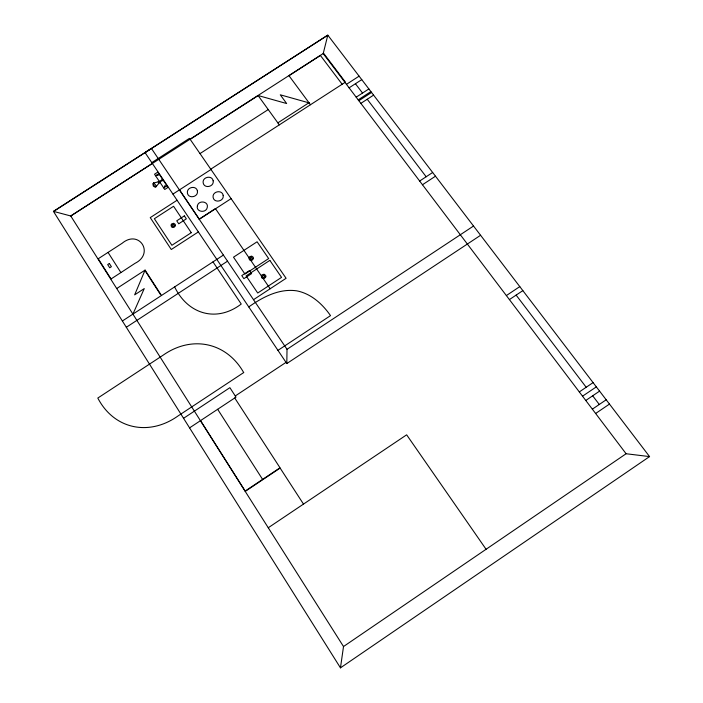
<?xml version="1.0" encoding="UTF-8"?>
<svg xmlns="http://www.w3.org/2000/svg" width="703" height="703" viewBox="0 0 703 703"><rect width="100%" height="100%" fill="white"/><g stroke="black" fill="none" stroke-linecap="round" stroke-linejoin="round"><path stroke-width="1.05" d="M286.815 363.548L287.017 349.321L151.409 148.438L145.02 152.542L286.815 363.548L480.597 235.277M340.463 667.85L343.512 646.54L70.748 215.979L53.437 211.357L327.8 35.15L649.563 456.59L340.463 667.85L53.437 211.357M161.488 295.48L145.082 270.101L134.66 294.847L144.247 288.599L132.92 314.118M343.512 646.54L626.101 453.743L649.563 456.59M579.298 391.923L593.077 382.608M582.532 396.193L596.329 386.861M585.775 400.473L599.58 391.123M592.357 409.164L606.197 399.787M595.626 413.487L609.475 404.084M268.265 527.751L406.65 434.823L486.081 549.271M506.362 295.568L519.789 286.613M509.403 299.592L522.847 290.62M245.294 491.353L280.128 468.075L303.494 504.095M235.259 395.965L286.024 362.37M189.573 427.872L236.015 397.133L229.881 387.678L183.562 418.303M277.957 350.366L330.524 315.629C322.44 303.96 311.069 293.634 296.763 290.849C279.188 288.265 262.667 297.123 248.765 306.921M287.017 349.321L473.532 226.023M120.916 272.571L134.994 263.344C154.783 253.59 139.159 228.976 122.076 243.317L98.235 258.757L111.039 278.977L120.907 272.562L108.042 252.403M419.656 181.023L432.661 172.49M422.468 184.748L435.491 176.198M253.511 299.68L286.103 278.283L189.476 138.35L151.795 162.613M122.375 320.999L223.396 255.084M126.32 327.273L227.517 261.182M198.334 231.928L171.277 249.512L150.249 217.622L177.068 200.267M116.716 288.538L145.082 270.101M356.184 97.172L368.873 88.947M358.196 99.844L370.903 91.601M358.846 100.696L371.553 92.462M360.867 103.367L373.592 95.125M199.151 219.151L215.417 208.589L270.154 288.757M231.12 198.633L199.353 219.248L179.581 189.959M199.995 153.588L268.238 109.554M162.455 179.045C160.082 182.578 155.627 181.752 152.806 183.641L153.342 186.093L155.196 187.218C158.07 185.434 159.133 181.049 163.324 180.346M163.658 187.833L166.971 185.768M277.861 122.858L308.977 102.743M210.786 169.159L345.437 82.137L323.6 53.287L70.748 215.979L152.349 163.439M172.947 194.09L211.005 169.485M346.456 84.334L359.11 76.152M349.101 87.822L361.764 79.632M53.516 211.489L327.8 35.15L323.204 53.613L626.101 453.743M190.162 139.343L258.124 95.582M288.968 75.687L320.401 55.449M155.565 175.759L158.825 173.65M309.083 102.884L280.269 94.8L286.666 103.543L258.071 95.511L279.302 124.853M355.437 83.727L362.528 93.06M367.23 99.246L426.159 176.752M516.134 295.102L586.197 387.265M592.682 395.798L599.281 404.471M320.348 55.379L342.159 84.255M288.933 75.643L310.462 104.747M159.186 181.154L154.528 174.212L157.797 172.112L168.043 187.367L164.766 189.485L160.056 182.455M212.983 261.876L241.234 304.039C216.55 322.914 187.78 314.188 174.634 286.903M158.166 181.813L159.036 183.114M234.732 397.986L280.005 467.785L245.171 491.054L200.54 420.614M145.53 271.42L160.451 294.513M217.658 409.287L262.606 479.411M223.176 195.337C224.345 201.418 214.178 203.527 213.114 197.446C211.954 191.374 222.095 189.274 223.176 195.337M213.176 180.82C214.327 186.849 204.23 188.958 203.167 182.921C202.042 176.919 212.104 174.801 213.176 180.82M197.367 205.856C195.786 212.183 206.207 213.44 207.271 207.455C208.844 201.137 198.439 199.889 197.367 205.856M197.42 191.014C198.562 197.051 188.448 199.186 187.411 193.123C186.295 187.112 196.365 184.968 197.42 191.014M153.623 182.885C152.217 186.857 160.346 189.344 153.641 182.859M264.855 276.613L263.291 277.641L262.289 276.182L263.853 275.154L264.855 276.613M265.813 276.78L264.469 278.432L263.08 278.573L261.859 277.984L261.331 276.015L261.999 274.811L264.064 274.223L265.725 275.453L265.813 276.78M252.447 258.476L250.892 259.495L249.908 258.045L251.463 257.034L252.447 258.476M253.405 258.634L252.061 260.268L250.681 260.418L249.468 259.838L248.959 257.887L249.618 256.7L251.674 256.112L253.317 257.316L253.405 258.634M174.441 225.584L172.903 226.577L171.971 225.171L173.509 224.178L174.441 225.584M175.363 225.733L174.028 227.333L172.674 227.482L171.506 226.92L171.04 225.022L171.717 223.862L173.729 223.282L175.311 224.45L175.363 225.733M243.695 372.572L177.833 416.088C149.317 436.291 114.211 429.586 97.805 398.056L163.184 355.147C191.655 335.094 226.392 342.045 243.695 372.572M249.503 270.532L241.779 275.585L243.871 278.678L251.595 273.616L249.503 270.532M268.66 258.572L244.969 274.082L233.51 257.184L257.096 241.779L268.66 258.572M269.838 260.382L246.12 275.91L257.72 293.01L281.543 277.377L269.838 260.382M191.269 232.693L171.901 245.277L154.361 218.721L173.579 206.278L191.269 232.693M109.352 263.502L107.691 264.574L109.73 267.781L111.39 266.709L109.352 263.502M184.344 215.883L176.752 220.812L178.738 223.782L186.339 218.853L184.344 215.883M157.973 175.232C157.059 176.383 156.866 173.72 157.973 175.232M165.108 185.856C163.658 186.216 166.084 187.473 165.108 185.856"/></g></svg>
